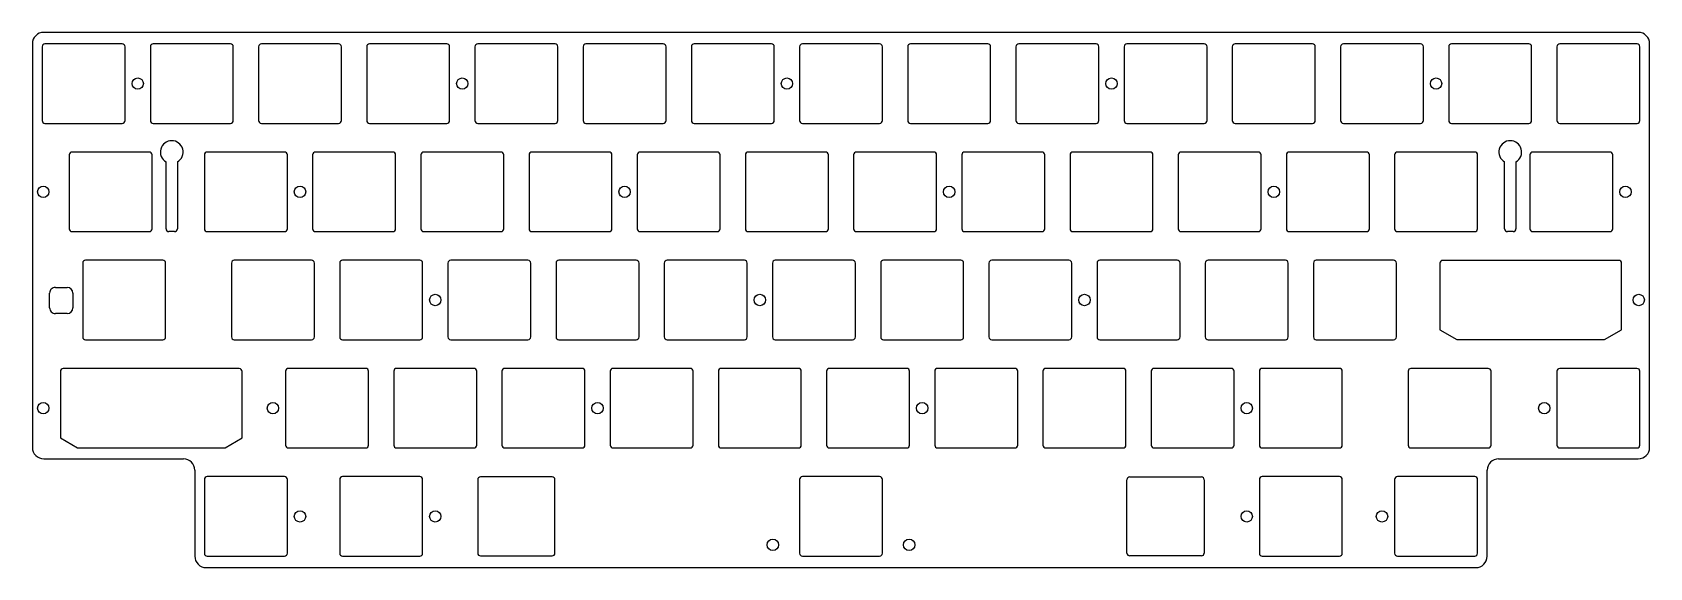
# Model space of a CAD drawing. Header units: millimetres. Extents: x 5 to 290, y -152 to -58.
import ezdxf

# ---------------------------------------------------------------- set-up
doc = ezdxf.new("R2010")
doc.units = ezdxf.units.MM
doc.layers.add('BLACK', color=7, linetype='CONTINUOUS')

msp = doc.modelspace()

# ---------------------------------------------------------------- linework, layer by layer
at = {"layer": 'BLACK', "linetype": 'CONTINUOUS'}
for p, q in [((287.75, -58), (7, -58)), ((5, -60), (5, -131.090489)), ((6.724363, -60.525001), (6.724363, -73.524999)), ((20.824363, -60.025), (7.224364, -60.025)), ((21.324363, -73.525), (21.324363, -60.525)), ((25.774363, -60.525), (25.774363, -73.525)), ((39.874363, -60.025), (26.274363, -60.025)), ((40.374363, -73.525), (40.374363, -60.525)), ((44.824363, -60.525), (44.824363, -73.525)), ((58.924363, -60.025), (45.324363, -60.025)), ((59.424363, -73.525), (59.424363, -60.525)), ((63.874363, -60.525), (63.874363, -73.525)), ((77.974363, -60.025), (64.374363, -60.025)), ((78.474363, -73.525), (78.474363, -60.525)), ((82.924363, -60.525), (82.924363, -73.525)), ((97.024363, -60.025), (83.424363, -60.025)), ((97.524363, -73.525), (97.524363, -60.525)), ((101.974363, -60.525), (101.974363, -73.525)), ((116.074363, -60.025), (102.474363, -60.025)), ((116.574363, -73.525), (116.574363, -60.525)), ((121.024363, -60.525), (121.024363, -73.525)), ((135.124363, -60.025), (121.524363, -60.025)), ((135.624363, -73.525), (135.624363, -60.525)), ((140.074363, -60.525), (140.074363, -73.525)), ((154.174363, -60.025), (140.574363, -60.025)), ((154.674363, -73.525), (154.674363, -60.525)), ((159.124363, -60.525), (159.124363, -73.525)), ((173.224363, -60.025), (159.624363, -60.025)), ((173.724363, -73.525), (173.724363, -60.525)), ((178.174363, -60.525), (178.174363, -73.525)), ((192.274363, -60.025), (178.674363, -60.025)), ((192.774363, -73.525), (192.774363, -60.525)), ((197.224363, -60.525), (197.224363, -73.525)), ((211.324363, -60.025), (197.724363, -60.025)), ((211.824363, -73.525), (211.824363, -60.525)), ((216.274363, -60.525), (216.274363, -73.525)), ((230.374363, -60.025), (216.774363, -60.025)), ((230.874363, -73.525), (230.874363, -60.525)), ((235.324363, -60.525), (235.324363, -73.525)), ((249.424363, -60.025), (235.824363, -60.025)), ((249.924363, -73.525), (249.924363, -60.525)), ((254.374363, -60.525), (254.374363, -73.525)), ((268.474363, -60.025), (254.874363, -60.025)), ((268.974363, -73.525), (268.974363, -60.525)), ((273.424363, -60.525), (273.424363, -73.525)), ((287.524363, -60.025), (273.924363, -60.025)), ((288.024363, -73.525), (288.024363, -60.525)), ((289.75, -131.090491), (289.75, -60)), ((7.224364, -74.025), (20.824363, -74.025)), ((26.274363, -74.025), (39.874363, -74.025)), ((45.324363, -74.025), (58.924363, -74.025)), ((64.374363, -74.025), (77.974363, -74.025)), ((83.424363, -74.025), (97.024363, -74.025)), ((102.474363, -74.025), (116.074363, -74.025)), ((121.524363, -74.025), (135.124363, -74.025)), ((140.574363, -74.025), (154.174363, -74.025)), ((159.624363, -74.025), (173.224363, -74.025)), ((178.674363, -74.025), (192.274363, -74.025)), ((197.724363, -74.025), (211.324363, -74.025)), ((216.774363, -74.025), (230.374363, -74.025)), ((235.824363, -74.025), (249.424363, -74.025)), ((254.874363, -74.025), (268.474363, -74.025)), ((273.924363, -74.025), (287.524363, -74.025)), ((11.486864, -79.575), (11.486864, -92.575)), ((25.586864, -79.075), (11.986864, -79.075)), ((26.086864, -92.575), (26.086864, -79.575)), ((35.299363, -79.575), (35.299363, -92.575)), ((49.399363, -79.075), (35.799363, -79.075)), ((49.899363, -92.575), (49.899363, -79.575)), ((54.349363, -79.575), (54.349363, -92.575)), ((68.449363, -79.075), (54.849363, -79.075)), ((68.949363, -92.575), (68.949363, -79.575)), ((73.399363, -79.575), (73.399363, -92.575)), ((87.499363, -79.075), (73.899363, -79.075)), ((87.999363, -92.575), (87.999363, -79.575)), ((92.449363, -79.575), (92.449363, -92.575)), ((106.549363, -79.075), (92.949363, -79.075)), ((107.049363, -92.575), (107.049363, -79.575)), ((111.499363, -79.575), (111.499363, -92.575)), ((125.599363, -79.075), (111.999363, -79.075)), ((126.099363, -92.575), (126.099363, -79.575)), ((130.549363, -79.575), (130.549363, -92.575)), ((144.649363, -79.075), (131.049363, -79.075)), ((145.149363, -92.575), (145.149363, -79.575)), ((149.599363, -79.575), (149.599363, -92.575)), ((163.699363, -79.075), (150.099363, -79.075)), ((164.199363, -92.575), (164.199363, -79.575)), ((168.649363, -79.575), (168.649363, -92.575)), ((182.749363, -79.075), (169.149363, -79.075)), ((183.249363, -92.575), (183.249363, -79.575)), ((187.699363, -79.575), (187.699363, -92.575)), ((201.799363, -79.075), (188.199363, -79.075)), ((202.299363, -92.575), (202.299363, -79.575)), ((206.749363, -79.575), (206.749363, -92.575)), ((220.849363, -79.075), (207.249363, -79.075)), ((221.349363, -92.575), (221.349363, -79.575)), ((225.799363, -79.575), (225.799363, -92.575)), ((239.899363, -79.075), (226.299363, -79.075)), ((240.399363, -92.575), (240.399363, -79.575)), ((244.849363, -79.575), (244.849363, -92.575)), ((258.949363, -79.075), (245.349363, -79.075)), ((259.449363, -92.575), (259.449363, -79.575)), ((268.661863, -79.575), (268.661863, -92.575)), ((282.761863, -79.075), (269.161863, -79.075)), ((283.261863, -92.575), (283.261863, -79.575)), ((28.5375, -92.575), (28.5375, -80.807051)), ((30.5375, -80.807051), (30.5375, -92.575)), ((264.2125, -92.575), (264.2125, -80.807051)), ((266.2125, -80.807051), (266.2125, -92.575)), ((11.986864, -93.075), (25.586864, -93.075)), ((30.0375, -93.075), (29.0375, -93.075)), ((35.799363, -93.075), (49.399363, -93.075)), ((54.849363, -93.075), (68.449363, -93.075)), ((73.899363, -93.075), (87.499363, -93.075)), ((92.949363, -93.075), (106.549363, -93.075)), ((111.999363, -93.075), (125.599363, -93.075)), ((131.049363, -93.075), (144.649363, -93.075)), ((150.099363, -93.075), (163.699363, -93.075)), ((169.149363, -93.075), (182.749363, -93.075)), ((188.199363, -93.075), (201.799363, -93.075)), ((207.249363, -93.075), (220.849363, -93.075)), ((226.299363, -93.075), (239.899363, -93.075)), ((245.349363, -93.075), (258.949363, -93.075)), ((265.7125, -93.075), (264.7125, -93.075)), ((269.161863, -93.075), (282.761863, -93.075)), ((13.868113, -98.625), (13.868113, -111.625)), ((27.968113, -98.125), (14.368114, -98.125)), ((28.468113, -111.625), (28.468113, -98.625)), ((40.061863, -98.625), (40.061863, -111.625)), ((54.161863, -98.125), (40.561863, -98.125)), ((54.661863, -111.625), (54.661863, -98.625)), ((59.111863, -98.625), (59.111863, -111.625)), ((73.211863, -98.125), (59.611863, -98.125)), ((73.711863, -111.625), (73.711863, -98.625)), ((78.161863, -98.625), (78.161863, -111.625)), ((92.261863, -98.125), (78.661863, -98.125)), ((92.761863, -111.625), (92.761863, -98.625)), ((97.211863, -98.625), (97.211863, -111.625)), ((111.311863, -98.125), (97.711863, -98.125)), ((111.811863, -111.625), (111.811863, -98.625)), ((116.261863, -98.625), (116.261863, -111.625)), ((130.361863, -98.125), (116.761863, -98.125)), ((130.861863, -111.625), (130.861863, -98.625)), ((135.311863, -98.625), (135.311863, -111.625)), ((149.411863, -98.125), (135.811863, -98.125)), ((149.911863, -111.625), (149.911863, -98.625)), ((154.361863, -98.625), (154.361863, -111.625)), ((168.461863, -98.125), (154.861863, -98.125)), ((168.961863, -111.625), (168.961863, -98.625)), ((173.411863, -98.625), (173.411863, -111.625)), ((187.511863, -98.125), (173.911863, -98.125)), ((188.011863, -111.625), (188.011863, -98.625)), ((192.461863, -98.625), (192.461863, -111.625)), ((206.561863, -98.125), (192.961863, -98.125)), ((207.061863, -111.625), (207.061863, -98.625)), ((211.511863, -98.625), (211.511863, -111.625)), ((225.611863, -98.125), (212.011863, -98.125)), ((226.111863, -111.625), (226.111863, -98.625)), ((230.561863, -98.625), (230.561863, -111.625)), ((244.661863, -98.125), (231.061863, -98.125)), ((245.161863, -111.625), (245.161863, -98.625)), ((252.818113, -98.65), (252.818113, -110.368)), ((284.318113, -98.15), (253.318113, -98.15)), ((284.818113, -110.368), (284.818113, -98.65)), ((8.048304, -106.50486), (8.048304, -103.90486)), ((9.048304, -102.90486), (11.148304, -102.90486)), ((12.148304, -103.90486), (12.148304, -106.50486)), ((11.148304, -107.50486), (9.048304, -107.50486)), ((252.818113, -110.368), (255.818113, -112.1)), ((281.818113, -112.1), (284.818113, -110.368)), ((14.368114, -112.125), (27.968113, -112.125)), ((40.561863, -112.125), (54.161863, -112.125)), ((59.611863, -112.125), (73.211863, -112.125)), ((78.661863, -112.125), (92.261863, -112.125)), ((97.711863, -112.125), (111.311863, -112.125)), ((116.761863, -112.125), (130.361863, -112.125)), ((135.811863, -112.125), (149.411863, -112.125)), ((154.861863, -112.125), (168.461863, -112.125)), ((173.911863, -112.125), (187.511863, -112.125)), ((192.961863, -112.125), (206.561863, -112.125)), ((212.011863, -112.125), (225.611863, -112.125)), ((231.061863, -112.125), (244.661863, -112.125)), ((255.818113, -112.1), (281.818113, -112.1)), ((9.930613, -117.7), (9.930613, -129.418)), ((41.430613, -117.2), (10.430613, -117.2)), ((41.930613, -129.418), (41.930613, -117.7)), ((49.586863, -117.675), (49.586863, -130.675)), ((63.686863, -117.175), (50.086863, -117.175)), ((64.186863, -130.675), (64.186863, -117.675)), ((68.636863, -117.675), (68.636863, -130.675)), ((82.736863, -117.175), (69.136863, -117.175)), ((83.236863, -130.675), (83.236863, -117.675)), ((87.686863, -117.675), (87.686863, -130.675)), ((101.786863, -117.175), (88.186863, -117.175)), ((102.286863, -130.675), (102.286863, -117.675)), ((106.736863, -117.675), (106.736863, -130.675)), ((120.836863, -117.175), (107.236863, -117.175)), ((121.336863, -130.675), (121.336863, -117.675)), ((125.786863, -117.675), (125.786863, -130.675)), ((139.886863, -117.175), (126.286863, -117.175)), ((140.386863, -130.675), (140.386863, -117.675)), ((144.836863, -117.675), (144.836863, -130.675)), ((158.936863, -117.175), (145.336863, -117.175)), ((159.436863, -130.675), (159.436863, -117.675)), ((163.886863, -117.675), (163.886863, -130.675)), ((177.986863, -117.175), (164.386863, -117.175)), ((178.486863, -130.675), (178.486863, -117.675)), ((182.936863, -117.675), (182.936863, -130.675)), ((197.036863, -117.175), (183.436863, -117.175)), ((197.536863, -130.675), (197.536863, -117.675)), ((201.986863, -117.675), (201.986863, -130.675)), ((216.086863, -117.175), (202.486863, -117.175)), ((216.586863, -130.675), (216.586863, -117.675)), ((221.036863, -117.675), (221.036863, -130.675)), ((235.136863, -117.175), (221.536863, -117.175)), ((235.636863, -130.675), (235.636863, -117.675)), ((247.230613, -117.677003), (247.230613, -130.677051)), ((261.330525, -117.177051), (247.730613, -117.177051)), ((261.830613, -130.676903), (261.830613, -117.669041)), ((273.421825, -117.677003), (273.421825, -130.677003)), ((287.521825, -117.177003), (273.921825, -117.177003)), ((288.021825, -130.677003), (288.021825, -117.677003)), ((9.930613, -129.418), (12.930613, -131.15)), ((38.930613, -131.15), (41.930613, -129.418)), ((7, -133.090489), (31.600001, -133.090489)), ((12.930613, -131.15), (38.930613, -131.15)), ((50.086863, -131.175), (63.686863, -131.175)), ((69.136863, -131.175), (82.736863, -131.175)), ((88.186863, -131.175), (101.786863, -131.175)), ((107.236863, -131.175), (120.836863, -131.175)), ((126.286863, -131.175), (139.886863, -131.175)), ((145.336863, -131.175), (158.936863, -131.175)), ((164.386863, -131.175), (177.986863, -131.175)), ((183.436863, -131.175), (197.036863, -131.175)), ((202.486863, -131.175), (216.086863, -131.175)), ((221.536863, -131.175), (235.136863, -131.175)), ((247.730625, -131.177051), (261.33677, -131.177051)), ((263.15, -133.090491), (287.75, -133.090491)), ((273.921825, -131.177003), (287.521825, -131.177003)), ((33.600001, -135.090489), (33.600001, -150.25)), ((49.399363, -136.2225), (35.799363, -136.2225)), ((73.211863, -136.2225), (59.611863, -136.2225)), ((96.517763, -136.2725), (83.917763, -136.2725)), ((154.174363, -136.2225), (140.574363, -136.2225)), ((198.224363, -136.2725), (210.824363, -136.2725)), ((235.136863, -136.2225), (221.536863, -136.2225)), ((258.949363, -136.2225), (245.349363, -136.2225)), ((261.15, -150.25), (261.15, -135.090491)), ((35.299363, -136.7225), (35.299363, -149.7225)), ((49.899363, -149.7225), (49.899363, -136.7225)), ((59.111863, -136.7225), (59.111863, -149.7225)), ((73.711863, -149.7225), (73.711863, -136.7225)), ((83.417763, -136.7725), (83.417763, -149.6725)), ((97.017763, -149.6725), (97.017763, -136.7725)), ((140.074363, -136.7225), (140.074363, -149.7225)), ((154.674363, -149.7225), (154.674363, -136.7225)), ((197.724363, -149.6725), (197.724363, -136.7725)), ((211.324363, -136.7725), (211.324363, -149.6725)), ((221.036863, -136.7225), (221.036863, -149.7225)), ((235.636863, -149.7225), (235.636863, -136.7225)), ((244.849363, -136.7225), (244.849363, -149.7225)), ((259.449363, -149.7225), (259.449363, -136.7225)), ((35.799363, -150.2225), (49.399363, -150.2225)), ((59.611863, -150.2225), (73.211863, -150.2225)), ((83.917763, -150.1725), (96.517763, -150.1725)), ((140.574363, -150.2225), (154.174363, -150.2225)), ((210.824363, -150.1725), (198.224363, -150.1725)), ((221.536863, -150.2225), (235.136863, -150.2225)), ((245.349363, -150.2225), (258.949363, -150.2225)), ((35.600001, -152.25), (259.15, -152.25))]:
    msp.add_line(p, q, dxfattribs=at)
at = {"layer": 'BLACK'}
for centre in [(23.55, -67.025), (80.7, -67.025), (137.85, -67.025), (195, -67.025), (252.15, -67.025), (6.925, -86.075), (52.125, -86.075), (109.275, -86.075), (166.425, -86.075), (223.575, -86.075), (285.4875, -86.075), (75.9375, -105.125), (133.0875, -105.125), (190.2375, -105.125), (287.825, -105.125), (6.925, -124.175), (47.3625, -124.175), (104.5125, -124.175), (161.6625, -124.175), (218.8125, -124.175), (271.2, -124.175), (52.125, -143.225), (75.9375, -143.225), (218.8125, -143.225), (242.625, -143.225), (135.375, -148.225), (159.375, -148.225)]:
    msp.add_circle(centre, 1, dxfattribs=at)
for centre, radius, start, end in [((7, -60), 2, 90, 180), ((287.75, -60.0001), 2.0001, 0.00286472, 90), ((7.22434, -60.52497), 0.499977, -270.00275036, -179.9964475), ((20.8244, -60.5249), 0.4999, -0.01146, 90.00424074), ((26.2743, -60.525), 0.499937, 89.99278073, 180), ((39.8744, -60.5249), 0.4999, -0.01146, 90.00424074), ((45.3243, -60.525), 0.499937, 89.99278073, 180), ((58.9244, -60.5249), 0.4999, -0.01146, 90.00424074), ((64.3743, -60.525), 0.499937, 89.99278073, 180), ((77.9744, -60.5249), 0.4999, -0.01146, 90.00424074), ((83.4243, -60.525), 0.499937, 89.99278073, 180), ((97.0244, -60.5249), 0.4999, -0.01146, 90.00424074), ((102.4743, -60.525), 0.499937, 89.99278073, 180), ((116.0744, -60.5249), 0.4999, -0.01146, 90.00424074), ((121.5243, -60.525), 0.499937, 89.99278073, 180), ((135.1244, -60.5249), 0.4999, -0.01146, 90.00424074), ((140.5743, -60.525), 0.499937, 89.99278073, 180), ((154.1744, -60.5249), 0.4999, -0.01146, 90.00424074), ((159.6243, -60.525), 0.499937, 89.99278073, 180), ((173.2244, -60.5249), 0.4999, -0.01146, 90.00424074), ((178.6743, -60.525), 0.499937, 89.99278073, 180), ((192.2744, -60.5249), 0.4999, -0.01146, 90.00424074), ((197.7243, -60.525), 0.499937, 89.99278073, 180), ((211.3244, -60.5249), 0.4999, -0.01146, 90.00424074), ((216.7743, -60.525), 0.499937, 89.99278073, 180), ((230.3744, -60.5249), 0.4999, -0.01146, 90.00424074), ((235.8243, -60.525), 0.499937, 89.99278073, 180), ((249.4244, -60.5249), 0.4999, -0.01146, 90.00424074), ((254.8743, -60.525), 0.499937, 89.99278073, 180), ((268.4744, -60.5249), 0.4999, -0.01146, 90.00424074), ((273.9243, -60.525), 0.499937, 89.99278073, 180), ((287.5244, -60.5249), 0.4999, -0.01146, 90.00424074), ((7.2244, -73.5249), 0.5001, -179.98865628, -90.00412447), ((20.8243, -73.525), 0.500063, -89.99278073, 0), ((26.2744, -73.5249), 0.5001, -179.98854169, -90.00423904), ((39.8743, -73.525), 0.500063, -89.99278073, 0), ((45.3244, -73.5249), 0.5001, -179.98854169, -90.00423904), ((58.9243, -73.525), 0.500063, -89.99278073, 0), ((64.3744, -73.5249), 0.5001, -179.98854169, -90.00423904), ((77.9743, -73.525), 0.500063, -89.99278073, 0), ((83.4244, -73.5249), 0.5001, -179.98854169, -90.00423904), ((97.0243, -73.525), 0.500063, -89.99278073, 0), ((102.4744, -73.5249), 0.5001, -179.98854169, -90.00423904), ((116.0743, -73.525), 0.500063, -89.99278073, 0), ((121.5244, -73.5249), 0.5001, -179.98854169, -90.00423904), ((135.1243, -73.525), 0.500063, -89.99278073, 0), ((140.5744, -73.5249), 0.5001, -179.98854169, -90.00423904), ((154.1743, -73.525), 0.500063, -89.99278073, 0), ((159.6244, -73.5249), 0.5001, -179.98854169, -90.00423904), ((173.2243, -73.525), 0.500063, -89.99278073, 0), ((178.6744, -73.5249), 0.5001, -179.98854169, -90.00423904), ((192.2743, -73.525), 0.500063, -89.99278073, 0), ((197.7244, -73.5249), 0.5001, -179.98854169, -90.00423904), ((211.3243, -73.525), 0.500063, -89.99278073, 0), ((216.7744, -73.5249), 0.5001, -179.98854169, -90.00423904), ((230.3743, -73.525), 0.500063, -89.99278073, 0), ((235.8244, -73.5249), 0.5001, -179.98854169, -90.00423904), ((249.4243, -73.525), 0.500063, -89.99278073, 0), ((254.8744, -73.5249), 0.5001, -179.98854169, -90.00423904), ((268.4743, -73.525), 0.500063, -89.99278073, 0), ((273.9244, -73.5249), 0.5001, -179.98854169, -90.00423904), ((287.5243, -73.525), 0.500063, -89.99278073, 0), ((11.9868, -79.575), 0.499936, 89.99266614, 180), ((25.5869, -79.5749), 0.4999, -0.01145998, 90.00412612), ((29.5375, -79.075), 2, -420.00000276, -119.99999724), ((35.7993, -79.575), 0.499937, 89.99278073, 180), ((49.3994, -79.5749), 0.4999, -0.01146, 90.00424074), ((54.8493, -79.575), 0.499937, 89.99278073, 180), ((68.4494, -79.5749), 0.4999, -0.01146, 90.00424074), ((73.8993, -79.575), 0.499937, 89.99278073, 180), ((87.4994, -79.5749), 0.4999, -0.01146, 90.00424074), ((92.9493, -79.575), 0.499937, 89.99278073, 180), ((106.5494, -79.5749), 0.4999, -0.01146, 90.00424074), ((111.9993, -79.575), 0.499937, 89.99278073, 180), ((125.5994, -79.5749), 0.4999, -0.01146, 90.00424074), ((131.0493, -79.575), 0.499937, 89.99278073, 180), ((144.6494, -79.5749), 0.4999, -0.01146, 90.00424074), ((150.0993, -79.575), 0.499937, 89.99278073, 180), ((163.6994, -79.5749), 0.4999, -0.01146, 90.00424074), ((169.1493, -79.575), 0.499937, 89.99278073, 180), ((182.7494, -79.5749), 0.4999, -0.01146, 90.00424074), ((188.1993, -79.575), 0.499937, 89.99278073, 180), ((201.7994, -79.5749), 0.4999, -0.01146, 90.00424074), ((207.2493, -79.575), 0.499937, 89.99278073, 180), ((220.8494, -79.5749), 0.4999, -0.01146, 90.00424074), ((226.2993, -79.575), 0.499937, 89.99278073, 180), ((239.8994, -79.5749), 0.4999, -0.01146, 90.00424074), ((245.3493, -79.575), 0.499937, 89.99278073, 180), ((258.9494, -79.5749), 0.4999, -0.01146, 90.00424074), ((265.2125, -79.075), 2, -420.00000276, -119.99999724), ((269.1618, -79.575), 0.499937, 89.99278073, 180), ((282.7619, -79.5749), 0.4999, -0.01146, 90.00424074), ((11.9869, -92.5749), 0.5001, -179.98854167, -90.00412447), ((25.5868, -92.575), 0.500064, -89.99266614, 0), ((29.0375, -92.5751), 0.4999, -180.01146026, -90), ((30.0374, -92.575), 0.5001, -89.98854194, 0), ((35.7994, -92.5749), 0.5001, -179.98854169, -90.00423904), ((49.3993, -92.575), 0.500063, -89.99278073, 0), ((54.8494, -92.5749), 0.5001, -179.98854169, -90.00423904), ((68.4493, -92.575), 0.500063, -89.99278073, 0), ((73.8994, -92.5749), 0.5001, -179.98854169, -90.00423904), ((87.4993, -92.575), 0.500063, -89.99278073, 0), ((92.9494, -92.5749), 0.5001, -179.98854169, -90.00423904), ((106.5493, -92.575), 0.500063, -89.99278073, 0), ((111.9994, -92.5749), 0.5001, -179.98854169, -90.00423904), ((125.5993, -92.575), 0.500063, -89.99278073, 0), ((131.0494, -92.5749), 0.5001, -179.98854169, -90.00423904), ((144.6493, -92.575), 0.500063, -89.99278073, 0), ((150.0994, -92.5749), 0.5001, -179.98854169, -90.00423904), ((163.6993, -92.575), 0.500063, -89.99278073, 0), ((169.1494, -92.5749), 0.5001, -179.98854169, -90.00423904), ((182.7493, -92.575), 0.500063, -89.99278073, 0), ((188.1994, -92.5749), 0.5001, -179.98854169, -90.00423904), ((201.7993, -92.575), 0.500063, -89.99278073, 0), ((207.2494, -92.5749), 0.5001, -179.98854169, -90.00423904), ((220.8493, -92.575), 0.500063, -89.99278073, 0), ((226.2994, -92.5749), 0.5001, -179.98854169, -90.00423904), ((239.8993, -92.575), 0.500063, -89.99278073, 0), ((245.3494, -92.5749), 0.5001, -179.98854169, -90.00423904), ((258.9493, -92.575), 0.500063, -89.99278073, 0), ((264.7125, -92.5751), 0.4999, -180.01146026, -90), ((265.7124, -92.575), 0.5001, -89.98854194, 0), ((269.1619, -92.5749), 0.5001, -179.98854169, -90.00423904), ((282.7618, -92.575), 0.500063, -89.99278073, 0), ((14.3681, -98.625), 0.499987, 89.99839572, 180), ((27.9681, -98.6249), 0.4999, -0.01146, 89.99851001), ((40.5618, -98.625), 0.499937, 89.99278073, 180), ((54.1619, -98.6249), 0.4999, -0.01146, 90.00424074), ((59.6118, -98.625), 0.499937, 89.99278073, 180), ((73.2119, -98.6249), 0.4999, -0.01146, 90.00424074), ((78.6618, -98.625), 0.499937, 89.99278073, 180), ((92.2619, -98.6249), 0.4999, -0.01146, 90.00424074), ((97.7118, -98.625), 0.499937, 89.99278073, 180), ((111.3119, -98.6249), 0.4999, -0.01146, 90.00424074), ((116.7618, -98.625), 0.499937, 89.99278073, 180), ((130.3619, -98.6249), 0.4999, -0.01146, 90.00424074), ((135.8118, -98.625), 0.499937, 89.99278073, 180), ((149.4119, -98.6249), 0.4999, -0.01146, 90.00424074), ((154.8618, -98.625), 0.499937, 89.99278073, 180), ((168.4619, -98.6249), 0.4999, -0.01146, 90.00424074), ((173.9118, -98.625), 0.499937, 89.99278073, 180), ((187.5119, -98.6249), 0.4999, -0.01146, 90.00424074), ((192.9618, -98.625), 0.499937, 89.99278073, 180), ((206.5619, -98.6249), 0.4999, -0.01146, 90.00424074), ((212.0118, -98.625), 0.499937, 89.99278073, 180), ((225.6119, -98.6249), 0.4999, -0.01146, 90.00424074), ((231.0618, -98.625), 0.499937, 89.99278073, 180), ((244.6619, -98.6249), 0.4999, -0.01146, 90.00424074), ((253.3181, -98.65), 0.499987, 89.99851046, 180), ((284.3181, -98.6499), 0.4999, -0.01146, 89.99851001), ((9.04822, -103.90477), 0.999916, -270.00481324, -179.99484295), ((11.1483, -103.9049), 1.00004, 0.00229184, 89.99977083), ((9.0483, -106.5049), 0.99996, -180.00229183, -89.99977081), ((11.14822, -106.50477), 1.000084, -89.99518755, -0.00515619), ((14.3681, -111.625), 0.5, -180, -89.99839572), ((27.968, -111.625), 0.500113, -89.98705245, 0), ((40.5619, -111.6249), 0.5001, -179.98854169, -90.00423904), ((54.1618, -111.625), 0.500063, -89.99278073, 0), ((59.6119, -111.6249), 0.5001, -179.98854169, -90.00423904), ((73.2118, -111.625), 0.500063, -89.99278073, 0), ((78.6619, -111.6249), 0.5001, -179.98854169, -90.00423904), ((92.2618, -111.625), 0.500063, -89.99278073, 0), ((97.7119, -111.6249), 0.5001, -179.98854169, -90.00423904), ((111.3118, -111.625), 0.500063, -89.99278073, 0), ((116.7619, -111.6249), 0.5001, -179.98854169, -90.00423904), ((130.3618, -111.625), 0.500063, -89.99278073, 0), ((135.8119, -111.6249), 0.5001, -179.98854169, -90.00423904), ((149.4118, -111.625), 0.500063, -89.99278073, 0), ((154.8619, -111.6249), 0.5001, -179.98854169, -90.00423904), ((168.4618, -111.625), 0.500063, -89.99278073, 0), ((173.9119, -111.6249), 0.5001, -179.98854169, -90.00423904), ((187.5118, -111.625), 0.500063, -89.99278073, 0), ((192.9619, -111.6249), 0.5001, -179.98854169, -90.00423904), ((206.5618, -111.625), 0.500063, -89.99278073, 0), ((212.0119, -111.6249), 0.5001, -179.98854169, -90.00423904), ((225.6118, -111.625), 0.500063, -89.99278073, 0), ((231.0619, -111.6249), 0.5001, -179.98854169, -90.00423904), ((244.6618, -111.625), 0.500063, -89.99278073, 0), ((10.4306, -117.7), 0.499987, 89.99851031, 180), ((41.4306, -117.6999), 0.4999, -0.01146, 89.99851001), ((50.0868, -117.675), 0.499937, 89.99278073, 180), ((63.6869, -117.6749), 0.4999, -0.01146, 90.00424074), ((69.1368, -117.675), 0.499937, 89.99278073, 180), ((82.7369, -117.6749), 0.4999, -0.01146, 90.00424074), ((88.1868, -117.675), 0.499937, 89.99278073, 180), ((101.7869, -117.6749), 0.4999, -0.01146, 90.00424074), ((107.2368, -117.675), 0.499937, 89.99278073, 180), ((120.8369, -117.6749), 0.4999, -0.01146, 90.00424074), ((126.2868, -117.675), 0.499937, 89.99278073, 180), ((139.8869, -117.6749), 0.4999, -0.01146, 90.00424074), ((145.3368, -117.675), 0.499937, 89.99278073, 180), ((158.9369, -117.6749), 0.4999, -0.01146, 90.00424074), ((164.3868, -117.675), 0.499937, 89.99278073, 180), ((177.9869, -117.6749), 0.4999, -0.01146, 90.00424074), ((183.4368, -117.675), 0.499937, 89.99278073, 180), ((197.0369, -117.6749), 0.4999, -0.01146, 90.00424074), ((202.4868, -117.675), 0.499937, 89.99278073, 180), ((216.0869, -117.6749), 0.4999, -0.01146, 90.00424074), ((221.5368, -117.675), 0.499937, 89.99278073, 180), ((235.1369, -117.6749), 0.4999, -0.01146, 90.00424074), ((247.7305, -117.677), 0.499887, -270.01295014, -179.99965615), ((261.3306, -117.6771), 0.500049, 0.92344488, 90.00859352), ((273.9218, -117.677), 0.499975, -270.00286457, -179.99965621), ((287.5219, -117.6769), 0.499897, -0.01180387, 90.00859614), ((50.0869, -130.6749), 0.5001, -179.98854169, -90.00423904), ((63.6868, -130.675), 0.500063, -89.99278073, 0), ((69.1369, -130.6749), 0.5001, -179.98854169, -90.00423904), ((82.7368, -130.675), 0.500063, -89.99278073, 0), ((88.1869, -130.6749), 0.5001, -179.98854169, -90.00423904), ((101.7868, -130.675), 0.500063, -89.99278073, 0), ((107.2369, -130.6749), 0.5001, -179.98854169, -90.00423904), ((120.8368, -130.675), 0.500063, -89.99278073, 0), ((126.2869, -130.6749), 0.5001, -179.98854169, -90.00423904), ((139.8868, -130.675), 0.500063, -89.99278073, 0), ((145.3369, -130.6749), 0.5001, -179.98854169, -90.00423904), ((158.9368, -130.675), 0.500063, -89.99278073, 0), ((164.3869, -130.6749), 0.5001, -179.98854169, -90.00423904), ((177.9868, -130.675), 0.500063, -89.99278073, 0), ((183.4369, -130.6749), 0.5001, -179.98854169, -90.00423904), ((197.0368, -130.675), 0.500063, -89.99278073, 0), ((202.4869, -130.6749), 0.5001, -179.98854169, -90.00423904), ((216.0868, -130.675), 0.500063, -89.99278073, 0), ((221.5369, -130.6749), 0.5001, -179.98854169, -90.00423904), ((235.1368, -130.675), 0.500063, -89.99278073, 0), ((247.7307, -130.677), 0.500051, -179.99415569, -90.00859349), ((261.3304, -130.6769), 0.500213, -89.27036633, -0.00034363), ((273.9219, -130.6769), 0.500103, -179.98819801, -90.0085926), ((287.5218, -130.677), 0.500025, -89.99713499, -0.00034376), ((7, -131.0905), 1.999989, -180.00031513, -90), ((31.6, -135.0905), 2.000011, 0.00031513, 89.99997135), ((263.1499, -135.0904), 1.9999, -270.00286486, -179.99739291), ((287.7499, -131.0904), 2.0001, -89.99713528, -0.00260683), ((35.7993, -136.7225), 0.499937, 89.99278073, 180), ((49.3994, -136.7224), 0.4999, -0.01146, 90.00424074), ((59.6118, -136.7225), 0.499937, 89.99278073, 180), ((73.2119, -136.7224), 0.4999, -0.01146, 90.00424074), ((83.9177, -136.7725), 0.499937, 89.99278073, 180), ((96.5178, -136.7724), 0.4999, -0.01146, 90.00424074), ((140.5743, -136.7225), 0.499937, 89.99278073, 180), ((154.1744, -136.7224), 0.4999, -0.01146, 90.00424074), ((198.2243, -136.7725), 0.499937, 89.99278073, 180), ((210.8244, -136.7724), 0.4999, -0.01146, 90.00424074), ((221.5368, -136.7225), 0.499937, 89.99278073, 180), ((235.1369, -136.7224), 0.4999, -0.01146, 90.00424074), ((245.3493, -136.7225), 0.499937, 89.99278073, 180), ((258.9494, -136.7224), 0.4999, -0.01146, 90.00424074), ((35.6, -150.25), 2, -180, -89.99997135), ((35.7994, -149.7224), 0.5001, -179.98854169, -90.00423904), ((49.3993, -149.7225), 0.500063, -89.99278073, 0), ((59.6119, -149.7224), 0.5001, -179.98854169, -90.00423904), ((73.2118, -149.7225), 0.500063, -89.99278073, 0), ((83.9178, -149.6724), 0.5001, -179.98854169, -90.00423904), ((96.5177, -149.6725), 0.500063, -89.99278073, 0), ((140.5744, -149.7224), 0.5001, -179.98854169, -90.00423904), ((154.1743, -149.7225), 0.500063, -89.99278073, 0), ((198.2244, -149.6724), 0.5001, -179.98854169, -90.00423904), ((210.8243, -149.6725), 0.500063, -89.99278073, 0), ((221.5369, -149.7224), 0.5001, -179.98854169, -90.00423904), ((235.1368, -149.7225), 0.500063, -89.99278073, 0), ((245.3494, -149.7224), 0.5001, -179.98854169, -90.00423904), ((258.9493, -149.7225), 0.500063, -89.99278073, 0), ((259.1499, -150.25), 2.0001, -89.99713528, 0)]:
    msp.add_arc(centre, radius, start, end, dxfattribs=at)

doc.saveas('drawing.dxf')
